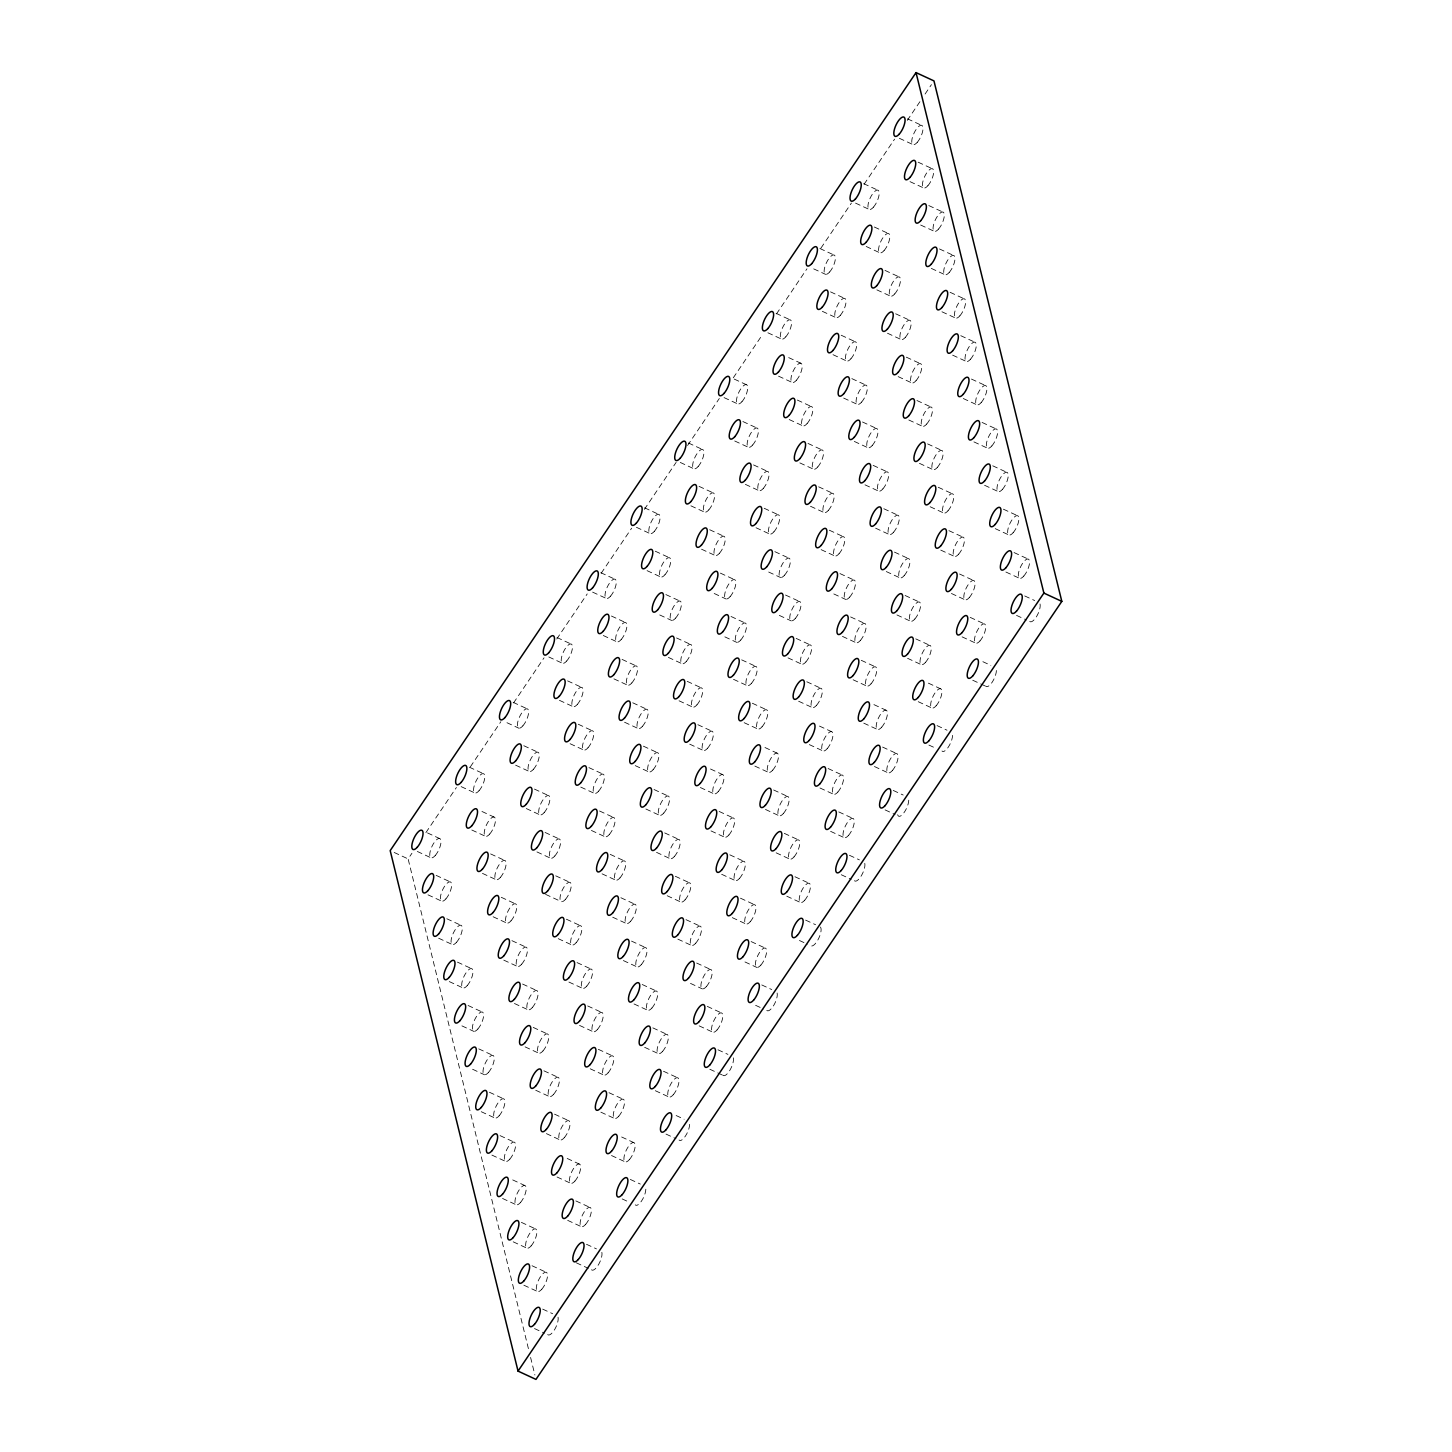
<?xml version="1.0" encoding="UTF-8"?>
<svg xmlns="http://www.w3.org/2000/svg" width="1452" height="1452" viewBox="0 0 1452 1452"><rect width="100%" height="100%" fill="white"/><g stroke="black" fill="none" stroke-linecap="round" stroke-linejoin="round"><path stroke-width="0.75" stroke-dasharray="5 3.75" d="M528.419 1348.654L408.121 858.912L411.932 853.268M425.908 832.595L456.4 787.492M470.357 766.819L500.849 721.717M513.554 702.931L544.028 657.829M556.733 639.025L587.225 593.922M601.182 573.268L631.674 528.165M644.379 509.362L676.124 462.389M687.558 445.474L719.321 398.483M733.278 377.81L762.5 334.595M776.475 313.922L806.949 268.82M820.924 248.147L851.417 203.044M864.103 184.241L894.595 139.138M907.3 120.353L920.005 101.567M925.069 94.035L931.422 84.652M907.5 118.81L921.457 125.271M899.351 138.285L913.308 144.728M918.154 162.188L932.111 168.632M910.005 181.645L923.962 188.088M928.808 205.567L942.765 212.01M863.686 183.66L877.643 190.103M920.659 225.024L934.616 231.467M855.537 203.117L869.494 209.56M939.462 248.945L953.419 255.389M874.34 227.02L888.297 233.463M931.313 268.402L945.27 274.845M866.191 246.477L880.148 252.938M950.116 292.306L964.074 298.767M884.994 270.399L898.951 276.842M819.872 248.492L833.829 254.935M941.967 311.781L955.924 318.224M876.845 289.855L890.802 296.299M960.77 335.684L974.728 342.127M813.701 268.874L825.662 274.392M895.648 313.777L909.605 320.22M830.526 291.87L844.483 298.313M952.621 355.141L966.578 361.584M887.499 333.234L901.456 339.677M971.424 379.063L985.382 385.506M822.358 311.327L836.316 317.77M906.302 357.156L920.259 363.599M841.18 335.23L855.137 341.674M963.275 398.52L977.232 404.963M776.058 313.323L789.997 319.767M898.153 376.613L912.11 383.056M982.078 422.441L996.036 428.885M833.012 354.687L846.97 361.149M916.956 400.516L930.913 406.977M767.89 332.78L781.848 339.224M851.834 378.609L865.791 385.052M973.929 441.898L987.886 448.341M788.69 357.609L800.651 363.145M908.807 419.991L922.764 426.434M992.732 465.802L1006.69 472.263M843.666 398.066L857.624 404.509M927.61 443.895L941.568 450.338M778.544 376.159L792.502 382.602M862.488 421.988L876.445 428.431M984.583 485.277L998.54 491.72M797.348 400.062L811.305 406.524M919.461 463.351L933.418 469.795M734.222 379.081L746.183 384.599M1003.386 509.18L1017.344 515.623M854.32 441.444L868.278 447.888M938.264 487.273L952.222 493.716M789.198 419.537L803.156 425.98M873.142 465.366L887.099 471.809M724.076 397.612L738.033 404.055M995.237 528.637L1009.194 535.098M808.002 443.441L821.959 449.884M930.115 506.73L944.072 513.173M742.88 421.534L756.837 427.977M1014.041 552.559L1027.998 559.002M864.975 484.823L878.932 491.266M948.918 530.652L962.876 537.095M799.852 462.898L813.81 469.341M883.796 508.726L897.753 515.17M734.73 440.991L748.688 447.434M1005.891 572.015L1019.848 578.459M818.656 486.819L832.613 493.263M940.769 550.108L954.726 556.552M753.534 464.912L767.491 471.355M1024.695 595.937L1034.659 600.529M875.629 528.183L889.586 534.645M688.411 442.987L702.369 449.43M959.572 574.012L973.53 580.473M810.506 506.276L824.464 512.719M894.45 552.105L908.408 558.548M745.384 484.369L759.342 490.812M1016.545 615.394L1026.51 620.004M829.31 530.198L843.267 536.641M680.262 462.444L694.201 468.905M951.423 593.487L965.362 599.93M764.188 508.273L778.145 514.734M886.283 571.562L900.24 578.005M699.065 486.366L713.023 492.809M970.226 617.39L984.184 623.834M821.16 549.655L835.118 556.098M905.104 595.483L919.062 601.927M756.038 527.748L769.996 534.191M839.964 573.576L853.921 580.02M690.898 505.822L704.855 512.266M962.077 636.847L976.016 643.29M774.842 551.651L788.799 558.094M896.937 614.94L910.894 621.383M709.719 529.744L723.677 536.187M982.877 661.695L990.845 665.379M833.811 593.941L845.772 599.476M644.597 507.819L658.536 514.28M915.758 638.862L929.716 645.305M768.689 572.034L780.65 577.551M850.618 616.937L864.575 623.38M701.552 549.201L715.509 555.644M972.731 680.226L986.67 686.669M785.496 595.03L799.453 601.473M636.43 527.294L650.387 533.737M907.591 658.319L921.548 664.762M720.373 573.123L734.331 579.566M842.469 636.393L856.426 642.855M655.251 551.197L669.19 557.641M928.391 683.148L940.351 688.684M779.343 615.412L791.304 620.93M861.272 660.315L875.229 666.758M714.202 593.487L726.163 599.023M796.15 638.408L810.107 644.851M647.084 570.654L661.041 577.116M918.245 701.697L932.202 708.14M731.028 616.483L744.985 622.944M853.123 679.772L867.08 686.215M665.887 594.576L679.845 601.019M937.066 725.601L947.031 730.211M788 657.865L801.958 664.308M600.765 572.669L614.722 579.112M873.923 704.619L885.883 710.137M724.857 636.865L736.817 642.401M806.804 681.768L820.761 688.23M659.734 614.958L671.695 620.476M928.899 745.058L934.888 747.816M741.682 659.861L755.639 666.305M592.616 592.126L606.573 598.569M863.777 723.15L877.734 729.594M676.541 637.954L690.499 644.398M798.654 701.243L812.612 707.687M611.419 616.029L625.376 622.491M882.58 747.072L896.537 753.515M733.514 679.318L747.471 685.761M819.454 726.073L831.415 731.59M668.392 657.411L682.349 663.854M752.336 703.24L766.293 709.683M603.27 635.504L617.227 641.947M874.431 766.529L888.388 772.972M687.195 681.333L701.153 687.776M809.308 744.604L823.266 751.047M622.073 659.408L636.03 665.851M893.234 790.433L903.198 795.043M744.168 722.697L758.125 729.14M556.951 637.501L570.908 643.944M828.112 768.525L842.069 774.969M679.046 700.79L693.003 707.233M764.986 747.526L776.947 753.062M613.924 678.864L627.881 685.308M885.085 809.889L895.049 814.499M697.849 724.693L711.807 731.136M548.802 656.957L562.741 663.401M819.963 787.982L833.92 794.425M632.727 702.786L646.684 709.229M754.822 766.075L768.78 772.518M567.605 680.879L581.562 687.322M838.766 811.904L852.723 818.347M689.7 744.15L703.657 750.611M773.644 789.979L787.601 796.44M624.578 722.243L638.535 728.686M710.5 768.997L722.461 774.515M559.456 700.336L573.395 706.779M830.617 831.361L844.556 837.804M643.381 746.165L657.339 752.608M765.476 809.454L779.434 815.897M578.259 724.239L592.216 730.701M849.42 855.282L859.384 859.874M700.354 787.528L714.311 793.972M513.137 702.332L527.076 708.776M784.298 833.357L798.255 839.8M635.232 765.621L649.189 772.065M719.157 811.45L733.115 817.893M570.091 743.714L584.049 750.158M841.271 874.739L851.235 879.331M654.035 789.525L667.993 795.986M506.966 722.715L518.927 728.232M776.13 852.814L790.088 859.257M588.913 767.618L602.87 774.061M711.008 830.907L724.965 837.35M523.791 745.711L537.73 752.154M794.952 876.736L808.909 883.179M645.886 809L659.843 815.443M729.812 854.829L743.769 861.272M580.746 787.075L594.703 793.518M664.689 832.903L678.647 839.347M515.623 765.168L529.581 771.611M786.784 896.193L800.742 902.636M599.567 810.996L613.524 817.44M721.662 874.285L735.62 880.729M534.445 789.089L548.384 795.533M805.606 920.114L815.57 924.706M656.54 852.36L670.497 858.822M469.305 767.164L483.262 773.607M740.466 898.189L754.423 904.65M591.4 830.453L605.357 836.897M675.343 876.282L689.301 882.725M526.277 808.546L540.235 814.989M799.435 940.497L807.403 944.181M610.221 854.375L624.178 860.818M461.155 786.621L475.113 793.064M732.316 917.646L746.274 924.107M545.081 832.45L559.038 838.893M667.194 895.739L681.151 902.182M481.955 811.468L493.916 816.986M751.12 941.568L765.077 948.011M602.054 873.832L616.011 880.275M685.997 919.66L699.955 926.104M536.931 851.907L550.889 858.368M620.875 897.735L634.833 904.197M471.809 830L485.767 836.443M744.967 961.95L756.928 967.468M555.735 875.828L569.692 882.272M677.848 939.117L691.805 945.561M490.613 853.921L504.57 860.364M761.774 984.946L771.738 989.556M612.708 917.21L626.665 923.653M427.487 832.922L439.448 838.457M696.651 963.039L710.609 969.482M545.589 894.359L561.543 901.728M631.529 941.114L645.487 947.557M482.463 873.378L496.421 879.821M755.621 1005.328L763.589 1009.013M566.389 919.207L580.346 925.65M417.341 851.471L431.28 857.914M690.499 983.403L702.459 988.939M501.267 897.3L515.224 903.743M394.182 852.469L408.121 858.912M623.362 960.571L637.319 967.014M436.144 875.375L450.102 881.818M707.305 1006.399L721.263 1012.843M558.24 938.664L572.197 945.107M642.183 984.492L656.141 990.936M493.117 916.756L507.075 923.2M577.043 962.585L591 969.028M427.995 894.831L441.934 901.275M699.156 1025.856L713.113 1032.318M511.921 940.66L525.878 947.103M634.016 1003.949L647.973 1010.392M446.799 918.753L460.756 925.196M717.96 1049.778L727.924 1054.388M568.894 982.042L582.851 988.485M652.837 1027.871L666.795 1034.314M503.771 960.117L517.729 966.578M587.697 1005.946L601.654 1012.407M438.649 938.21L452.588 944.653M709.81 1069.235L723.749 1075.678M522.575 984.039L536.532 990.482M644.67 1047.328L658.627 1053.771M457.453 962.131L471.41 968.575M579.548 1025.421L593.505 1031.864M663.491 1071.249L677.449 1077.693M514.425 1003.495L528.383 1009.939M598.351 1049.324L612.308 1055.767M449.285 981.588L463.242 988.032M533.229 1027.417L547.186 1033.86M655.324 1090.706L669.281 1097.149M468.107 1005.492L482.064 1011.953M590.202 1068.781L604.159 1075.224M676.142 1115.535L684.11 1119.22M525.08 1046.874L539.037 1053.317M609.005 1092.703L622.962 1099.146M461.936 1025.874L473.897 1031.41M543.883 1070.796L557.84 1077.239M665.978 1134.066L675.942 1138.677M478.761 1048.87L492.718 1055.314M600.856 1112.159L614.813 1118.603M535.734 1090.252L549.691 1096.696M621.656 1136.989L633.616 1142.524M472.59 1069.253L484.551 1074.789M554.537 1114.156L568.494 1120.599M489.415 1092.249L503.372 1098.692M611.51 1155.538L625.467 1161.981M546.388 1133.613L560.345 1140.074M630.313 1179.441L640.296 1184.052M481.247 1111.706L495.205 1118.149M567.188 1158.46L579.148 1163.978M500.069 1135.627L514.026 1142.071M622.164 1198.916L628.135 1201.675M557.042 1176.991L570.999 1183.434M491.901 1155.084L505.859 1161.527M575.845 1200.913L589.802 1207.356M512.719 1179.913L524.68 1185.449M567.696 1220.37L581.653 1226.813M502.555 1198.463L516.513 1204.906M586.499 1244.291L596.463 1248.883M521.377 1222.366L535.334 1228.809M576.353 1262.823L588.314 1268.34M513.209 1241.823L527.167 1248.284M532.031 1265.745L545.988 1272.188M523.863 1285.201L537.821 1291.645M542.685 1309.123L552.649 1313.715M534.518 1328.58L544.5 1333.19M530.579 1357.438L534.899 1375.008M864.775 863.341A10.6 3.83 -65.2 0 1 861.326 875.774A10.6 3.83 -65.2 0 1 854.357 880.674M777.129 993.023A10.6 3.83 -65.2 0 1 772.99 1006.545A10.6 3.83 -65.2 0 1 766.184 1009.231M689.646 1124.356A10.6 3.83 -65.2 0 1 685.344 1136.208A10.6 3.83 -65.2 0 1 679.064 1140.02M558.04 1317.2A10.6 3.83 -65.2 0 1 553.884 1330.722A10.6 3.83 -65.2 0 1 547.077 1333.408M996.399 670.515A10.6 3.83 -65.2 0 1 992.079 682.367A10.6 3.83 -65.2 0 1 985.817 686.179M1040.049 603.996A10.6 3.83 -65.2 0 1 1035.911 617.536A10.6 3.83 -65.2 0 1 1029.105 620.222M601.854 1252.35A10.6 3.83 -65.2 0 1 597.716 1265.89A10.6 3.83 -65.2 0 1 590.891 1268.558M952.566 735.347A10.6 3.83 -65.2 0 1 948.265 747.199A10.6 3.83 -65.2 0 1 941.985 751.011M908.752 800.197A10.6 3.83 -65.2 0 1 903.725 813.047A10.6 3.83 -65.2 0 1 897.645 814.717M733.314 1057.855A10.6 3.83 -65.2 0 1 729.176 1071.376A10.6 3.83 -65.2 0 1 722.352 1074.063M645.831 1189.206A10.6 3.83 -65.2 0 1 641.53 1201.04A10.6 3.83 -65.2 0 1 635.25 1204.851M820.416 927.048A10.6 3.83 -65.2 0 1 817.512 940.606A10.6 3.83 -65.2 0 1 809.998 944.381M979.973 640.913A10.6 3.83 -65.2 0 0 985.055 624.342A10.6 3.83 -65.2 0 0 975.29 635.468A10.6 3.83 -65.2 0 0 979.973 640.913M664.98 574.72A10.6 3.83 -65.2 0 0 670.062 558.149A10.6 3.83 -65.2 0 0 660.297 569.275A10.6 3.83 -65.2 0 0 664.98 574.72M621.166 639.552A10.6 3.83 -65.2 0 0 626.248 622.981A10.6 3.83 -65.2 0 0 616.483 634.107A10.6 3.83 -65.2 0 0 621.166 639.552M654.326 531.341A10.6 3.83 -65.2 0 0 659.408 514.77A10.6 3.83 -65.2 0 0 649.643 525.896A10.6 3.83 -65.2 0 0 654.326 531.341M610.512 596.173A10.6 3.83 -65.2 0 0 615.594 579.602A10.6 3.83 -65.2 0 0 605.829 590.728A10.6 3.83 -65.2 0 0 610.512 596.173M1023.787 576.063A10.6 3.83 -65.2 0 0 1028.869 559.51A10.6 3.83 -65.2 0 0 1019.104 570.636A10.6 3.83 -65.2 0 0 1023.787 576.063M905.395 337.281A10.6 3.83 -65.2 0 0 910.477 320.71A10.6 3.83 -65.2 0 0 900.712 331.855A10.6 3.83 -65.2 0 0 905.395 337.281M435.237 855.518A10.6 3.83 -65.2 0 0 440.319 838.947A10.6 3.83 -65.2 0 0 430.554 850.073A10.6 3.83 -65.2 0 0 435.237 855.518M938.555 229.071A10.6 3.83 -65.2 0 0 943.637 212.5A10.6 3.83 -65.2 0 0 933.872 223.644A10.6 3.83 -65.2 0 0 938.555 229.071M848.512 835.408A10.6 3.83 -65.2 0 0 853.595 818.837A10.6 3.83 -65.2 0 0 843.83 829.963A10.6 3.83 -65.2 0 0 848.512 835.408M936.159 705.745A10.6 3.83 -65.2 0 0 941.223 689.174A10.6 3.83 -65.2 0 0 931.476 700.3A10.6 3.83 -65.2 0 0 936.159 705.745M554.827 855.972A10.6 3.83 -65.2 0 0 559.909 839.401A10.6 3.83 -65.2 0 0 550.145 850.527A10.6 3.83 -65.2 0 0 554.827 855.972M673.238 1094.754A10.6 3.83 -65.2 0 0 678.302 1078.183A10.6 3.83 -65.2 0 0 668.555 1089.309A10.6 3.83 -65.2 0 0 673.238 1094.754M522.865 725.837A10.6 3.83 -65.2 0 0 527.947 709.284A10.6 3.83 -65.2 0 0 518.183 720.41A10.6 3.83 -65.2 0 0 522.865 725.837M829.618 271.996A10.6 3.83 -65.2 0 0 834.7 255.425A10.6 3.83 -65.2 0 0 824.936 266.551A10.6 3.83 -65.2 0 0 829.618 271.996M785.786 336.828A10.6 3.83 -65.2 0 0 790.868 320.275A10.6 3.83 -65.2 0 0 781.103 331.401A10.6 3.83 -65.2 0 0 785.786 336.828M585.592 1224.417A10.6 3.83 -65.2 0 0 590.674 1207.846A10.6 3.83 -65.2 0 0 580.909 1218.99A10.6 3.83 -65.2 0 0 585.592 1224.417M892.327 770.576A10.6 3.83 -65.2 0 0 897.409 754.005A10.6 3.83 -65.2 0 0 887.644 765.131A10.6 3.83 -65.2 0 0 892.327 770.576M719.466 553.248A10.6 3.83 -65.2 0 0 724.53 536.677A10.6 3.83 -65.2 0 0 714.783 547.821A10.6 3.83 -65.2 0 0 719.466 553.248M532.321 1007.543A10.6 3.83 -65.2 0 0 537.403 990.99A10.6 3.83 -65.2 0 0 527.639 1002.116A10.6 3.83 -65.2 0 0 532.321 1007.543M511.013 920.804A10.6 3.83 -65.2 0 0 516.095 904.233A10.6 3.83 -65.2 0 0 506.331 915.359A10.6 3.83 -65.2 0 0 511.013 920.804M598.66 791.122A10.6 3.83 -65.2 0 0 603.723 774.569A10.6 3.83 -65.2 0 0 593.977 785.695A10.6 3.83 -65.2 0 0 598.66 791.122M949.209 272.45A10.6 3.83 -65.2 0 0 954.291 255.879A10.6 3.83 -65.2 0 0 944.526 267.005A10.6 3.83 -65.2 0 0 949.209 272.45M489.705 834.047A10.6 3.83 -65.2 0 0 494.787 817.494A10.6 3.83 -65.2 0 0 485.022 828.62A10.6 3.83 -65.2 0 0 489.705 834.047M763.28 488.417A10.6 3.83 -65.2 0 0 768.362 471.846A10.6 3.83 -65.2 0 0 758.597 482.972A10.6 3.83 -65.2 0 0 763.28 488.417M991.825 445.945A10.6 3.83 -65.2 0 0 996.907 429.375A10.6 3.83 -65.2 0 0 987.142 440.5A10.6 3.83 -65.2 0 0 991.825 445.945M981.171 402.567A10.6 3.83 -65.2 0 0 986.253 386.014A10.6 3.83 -65.2 0 0 976.488 397.14A10.6 3.83 -65.2 0 0 981.171 402.567M796.44 380.206A10.6 3.83 -65.2 0 0 801.522 363.635A10.6 3.83 -65.2 0 0 791.757 374.761A10.6 3.83 -65.2 0 0 796.44 380.206M840.272 315.374A10.6 3.83 -65.2 0 0 845.336 298.803A10.6 3.83 -65.2 0 0 835.59 309.929A10.6 3.83 -65.2 0 0 840.272 315.374M566.697 661.005A10.6 3.83 -65.2 0 0 571.779 644.434A10.6 3.83 -65.2 0 0 562.015 655.578A10.6 3.83 -65.2 0 0 566.697 661.005M479.051 790.687A10.6 3.83 -65.2 0 0 484.133 774.116A10.6 3.83 -65.2 0 0 474.368 785.242A10.6 3.83 -65.2 0 0 479.051 790.687M685.09 899.786A10.6 3.83 -65.2 0 0 690.172 883.233A10.6 3.83 -65.2 0 0 680.407 894.359A10.6 3.83 -65.2 0 0 685.09 899.786M542.975 1050.921A10.6 3.83 -65.2 0 0 548.057 1034.35A10.6 3.83 -65.2 0 0 538.293 1045.494A10.6 3.83 -65.2 0 0 542.975 1050.921M541.778 1289.249A10.6 3.83 -65.2 0 0 546.841 1272.696A10.6 3.83 -65.2 0 0 537.095 1283.822A10.6 3.83 -65.2 0 0 541.778 1289.249M873.432 207.164A10.6 3.83 -65.2 0 0 878.514 190.593A10.6 3.83 -65.2 0 0 868.75 201.719A10.6 3.83 -65.2 0 0 873.432 207.164M728.904 834.954A10.6 3.83 -65.2 0 0 733.986 818.383A10.6 3.83 -65.2 0 0 724.221 829.528A10.6 3.83 -65.2 0 0 728.904 834.954M804.698 900.24A10.6 3.83 -65.2 0 0 809.762 883.687A10.6 3.83 -65.2 0 0 800.016 894.813A10.6 3.83 -65.2 0 0 804.698 900.24M597.444 1029.468A10.6 3.83 -65.2 0 0 602.526 1012.897A10.6 3.83 -65.2 0 0 592.761 1024.023A10.6 3.83 -65.2 0 0 597.444 1029.468M445.891 898.879A10.6 3.83 -65.2 0 0 450.973 882.326A10.6 3.83 -65.2 0 0 441.208 893.452A10.6 3.83 -65.2 0 0 445.891 898.879M533.519 769.215A10.6 3.83 -65.2 0 0 538.601 752.644A10.6 3.83 -65.2 0 0 528.837 763.788A10.6 3.83 -65.2 0 0 533.519 769.215M499.161 1115.753A10.6 3.83 -65.2 0 0 504.225 1099.2A10.6 3.83 -65.2 0 0 494.479 1110.326A10.6 3.83 -65.2 0 0 499.161 1115.753M629.406 1159.585A10.6 3.83 -65.2 0 0 634.488 1143.014A10.6 3.83 -65.2 0 0 624.723 1154.14A10.6 3.83 -65.2 0 0 629.406 1159.585M577.351 704.383A10.6 3.83 -65.2 0 0 582.433 687.812A10.6 3.83 -65.2 0 0 572.669 698.938A10.6 3.83 -65.2 0 0 577.351 704.383M641.276 964.636A10.6 3.83 -65.2 0 0 646.34 948.065A10.6 3.83 -65.2 0 0 636.593 959.191A10.6 3.83 -65.2 0 0 641.276 964.636M630.622 921.258A10.6 3.83 -65.2 0 0 635.686 904.687A10.6 3.83 -65.2 0 0 625.939 915.813A10.6 3.83 -65.2 0 0 630.622 921.258M717.052 1029.922A10.6 3.83 -65.2 0 0 722.134 1013.351A10.6 3.83 -65.2 0 0 712.369 1024.477A10.6 3.83 -65.2 0 0 717.052 1029.922M805.896 661.912A10.6 3.83 -65.2 0 0 810.978 645.341A10.6 3.83 -65.2 0 0 801.214 656.467A10.6 3.83 -65.2 0 0 805.896 661.912M553.629 1094.3A10.6 3.83 -65.2 0 0 558.711 1077.729A10.6 3.83 -65.2 0 0 548.947 1088.855A10.6 3.83 -65.2 0 0 553.629 1094.3M674.436 856.426A10.6 3.83 -65.2 0 0 679.518 839.855A10.6 3.83 -65.2 0 0 669.753 850.981A10.6 3.83 -65.2 0 0 674.436 856.426M773.934 531.795A10.6 3.83 -65.2 0 0 779.016 515.224A10.6 3.83 -65.2 0 0 769.251 526.35A10.6 3.83 -65.2 0 0 773.934 531.795M881.673 727.198A10.6 3.83 -65.2 0 0 886.755 710.627A10.6 3.83 -65.2 0 0 876.99 721.771A10.6 3.83 -65.2 0 0 881.673 727.198M642.474 726.29A10.6 3.83 -65.2 0 0 647.556 709.738A10.6 3.83 -65.2 0 0 637.791 720.864A10.6 3.83 -65.2 0 0 642.474 726.29M521.667 964.182A10.6 3.83 -65.2 0 0 526.749 947.611A10.6 3.83 -65.2 0 0 516.985 958.737A10.6 3.83 -65.2 0 0 521.667 964.182M750.212 921.711A10.6 3.83 -65.2 0 0 755.294 905.14A10.6 3.83 -65.2 0 0 745.529 916.266A10.6 3.83 -65.2 0 0 750.212 921.711M574.938 1181.039A10.6 3.83 -65.2 0 0 580.02 1164.486A10.6 3.83 -65.2 0 0 570.255 1175.612A10.6 3.83 -65.2 0 0 574.938 1181.039M531.123 1245.889A10.6 3.83 -65.2 0 0 536.187 1229.318A10.6 3.83 -65.2 0 0 526.441 1240.444A10.6 3.83 -65.2 0 0 531.123 1245.889M586.789 986.089A10.6 3.83 -65.2 0 0 591.871 969.519A10.6 3.83 -65.2 0 0 582.107 980.644A10.6 3.83 -65.2 0 0 586.789 986.089M894.741 293.903A10.6 3.83 -65.2 0 0 899.823 277.35A10.6 3.83 -65.2 0 0 890.058 288.476A10.6 3.83 -65.2 0 0 894.741 293.903M871.018 683.819A10.6 3.83 -65.2 0 0 876.1 667.267A10.6 3.83 -65.2 0 0 866.336 678.393A10.6 3.83 -65.2 0 0 871.018 683.819M751.428 683.366A10.6 3.83 -65.2 0 0 756.492 666.813A10.6 3.83 -65.2 0 0 746.745 677.939A10.6 3.83 -65.2 0 0 751.428 683.366M772.736 770.123A10.6 3.83 -65.2 0 0 777.8 753.552A10.6 3.83 -65.2 0 0 768.054 764.678A10.6 3.83 -65.2 0 0 772.736 770.123M588.006 747.762A10.6 3.83 -65.2 0 0 593.088 731.191A10.6 3.83 -65.2 0 0 583.323 742.317A10.6 3.83 -65.2 0 0 588.006 747.762M520.469 1202.51A10.6 3.83 -65.2 0 0 525.533 1185.939A10.6 3.83 -65.2 0 0 515.787 1197.065A10.6 3.83 -65.2 0 0 520.469 1202.51M860.364 640.459A10.6 3.83 -65.2 0 0 865.446 623.888A10.6 3.83 -65.2 0 0 855.682 635.014A10.6 3.83 -65.2 0 0 860.364 640.459M739.558 878.333A10.6 3.83 -65.2 0 0 744.64 861.762A10.6 3.83 -65.2 0 0 734.875 872.888A10.6 3.83 -65.2 0 0 739.558 878.333M706.398 986.543A10.6 3.83 -65.2 0 0 711.48 969.972A10.6 3.83 -65.2 0 0 701.715 981.098A10.6 3.83 -65.2 0 0 706.398 986.543M904.197 575.609A10.6 3.83 -65.2 0 0 909.261 559.056A10.6 3.83 -65.2 0 0 899.514 570.182A10.6 3.83 -65.2 0 0 904.197 575.609M970.517 359.207A10.6 3.83 -65.2 0 0 975.599 342.636A10.6 3.83 -65.2 0 0 965.834 353.762A10.6 3.83 -65.2 0 0 970.517 359.207M675.634 618.08A10.6 3.83 -65.2 0 0 680.716 601.527A10.6 3.83 -65.2 0 0 670.951 612.653A10.6 3.83 -65.2 0 0 675.634 618.08M718.25 791.576A10.6 3.83 -65.2 0 0 723.332 775.023A10.6 3.83 -65.2 0 0 713.567 786.149A10.6 3.83 -65.2 0 0 718.25 791.576M752.626 445.038A10.6 3.83 -65.2 0 0 757.708 428.467A10.6 3.83 -65.2 0 0 747.943 439.611A10.6 3.83 -65.2 0 0 752.626 445.038M837.858 792.03A10.6 3.83 -65.2 0 0 842.94 775.477A10.6 3.83 -65.2 0 0 833.176 786.603A10.6 3.83 -65.2 0 0 837.858 792.03M760.866 965.072A10.6 3.83 -65.2 0 0 765.948 948.519A10.6 3.83 -65.2 0 0 756.183 959.645A10.6 3.83 -65.2 0 0 760.866 965.072M741.972 401.66A10.6 3.83 -65.2 0 0 747.054 385.107A10.6 3.83 -65.2 0 0 737.289 396.233A10.6 3.83 -65.2 0 0 741.972 401.66M708.812 509.87A10.6 3.83 -65.2 0 0 713.894 493.317A10.6 3.83 -65.2 0 0 704.129 504.443A10.6 3.83 -65.2 0 0 708.812 509.87M698.158 466.509A10.6 3.83 -65.2 0 0 703.24 449.938A10.6 3.83 -65.2 0 0 693.475 461.064A10.6 3.83 -65.2 0 0 698.158 466.509M544.173 812.594A10.6 3.83 -65.2 0 0 549.255 796.023A10.6 3.83 -65.2 0 0 539.491 807.149A10.6 3.83 -65.2 0 0 544.173 812.594M564.283 1137.678A10.6 3.83 -65.2 0 0 569.365 1121.107A10.6 3.83 -65.2 0 0 559.601 1132.233A10.6 3.83 -65.2 0 0 564.283 1137.678M914.851 618.988A10.6 3.83 -65.2 0 0 919.915 602.417A10.6 3.83 -65.2 0 0 910.168 613.561A10.6 3.83 -65.2 0 0 914.851 618.988M893.543 532.249A10.6 3.83 -65.2 0 0 898.606 515.678A10.6 3.83 -65.2 0 0 888.86 526.804A10.6 3.83 -65.2 0 0 893.543 532.249M816.55 705.291A10.6 3.83 -65.2 0 0 821.632 688.72A10.6 3.83 -65.2 0 0 811.868 699.846A10.6 3.83 -65.2 0 0 816.55 705.291M827.204 748.669A10.6 3.83 -65.2 0 0 832.286 732.098A10.6 3.83 -65.2 0 0 822.522 743.224A10.6 3.83 -65.2 0 0 827.204 748.669M937.357 467.399A10.6 3.83 -65.2 0 0 942.439 450.846A10.6 3.83 -65.2 0 0 932.674 461.972A10.6 3.83 -65.2 0 0 937.357 467.399M925.505 662.366A10.6 3.83 -65.2 0 0 930.569 645.795A10.6 3.83 -65.2 0 0 920.822 656.921A10.6 3.83 -65.2 0 0 925.505 662.366M794.044 856.861A10.6 3.83 -65.2 0 0 799.108 840.309A10.6 3.83 -65.2 0 0 789.362 851.435A10.6 3.83 -65.2 0 0 794.044 856.861M861.58 402.113A10.6 3.83 -65.2 0 0 866.644 385.56A10.6 3.83 -65.2 0 0 856.898 396.686A10.6 3.83 -65.2 0 0 861.58 402.113M849.71 597.081A10.6 3.83 -65.2 0 0 854.792 580.51A10.6 3.83 -65.2 0 0 845.028 591.636A10.6 3.83 -65.2 0 0 849.71 597.081M948.011 510.777A10.6 3.83 -65.2 0 0 953.093 494.206A10.6 3.83 -65.2 0 0 943.328 505.35A10.6 3.83 -65.2 0 0 948.011 510.777M696.942 704.837A10.6 3.83 -65.2 0 0 702.024 688.266A10.6 3.83 -65.2 0 0 692.259 699.392A10.6 3.83 -65.2 0 0 696.942 704.837M884.087 250.543A10.6 3.83 -65.2 0 0 889.168 233.972A10.6 3.83 -65.2 0 0 879.404 245.098A10.6 3.83 -65.2 0 0 884.087 250.543M509.815 1159.132A10.6 3.83 -65.2 0 0 514.879 1142.561A10.6 3.83 -65.2 0 0 505.133 1153.687A10.6 3.83 -65.2 0 0 509.815 1159.132M927.901 185.693A10.6 3.83 -65.2 0 0 932.983 169.14A10.6 3.83 -65.2 0 0 923.218 180.266A10.6 3.83 -65.2 0 0 927.901 185.693M917.247 142.332A10.6 3.83 -65.2 0 0 922.329 125.761A10.6 3.83 -65.2 0 0 912.564 136.887A10.6 3.83 -65.2 0 0 917.247 142.332M762.082 726.744A10.6 3.83 -65.2 0 0 767.146 710.173A10.6 3.83 -65.2 0 0 757.399 721.317A10.6 3.83 -65.2 0 0 762.082 726.744M467.199 985.636A10.6 3.83 -65.2 0 0 472.281 969.065A10.6 3.83 -65.2 0 0 462.516 980.191A10.6 3.83 -65.2 0 0 467.199 985.636M707.596 748.216A10.6 3.83 -65.2 0 0 712.678 731.645A10.6 3.83 -65.2 0 0 702.913 742.771A10.6 3.83 -65.2 0 0 707.596 748.216M477.853 1029.014A10.6 3.83 -65.2 0 0 482.917 1012.443A10.6 3.83 -65.2 0 0 473.17 1023.569A10.6 3.83 -65.2 0 0 477.853 1029.014M882.889 488.87A10.6 3.83 -65.2 0 0 887.952 472.299A10.6 3.83 -65.2 0 0 878.206 483.425A10.6 3.83 -65.2 0 0 882.889 488.87M839.056 553.702A10.6 3.83 -65.2 0 0 844.138 537.131A10.6 3.83 -65.2 0 0 834.374 548.257A10.6 3.83 -65.2 0 0 839.056 553.702M828.402 510.324A10.6 3.83 -65.2 0 0 833.484 493.771A10.6 3.83 -65.2 0 0 823.72 504.897A10.6 3.83 -65.2 0 0 828.402 510.324M686.288 661.459A10.6 3.83 -65.2 0 0 691.37 644.888A10.6 3.83 -65.2 0 0 681.605 656.014A10.6 3.83 -65.2 0 0 686.288 661.459M500.359 877.425A10.6 3.83 -65.2 0 0 505.441 860.855A10.6 3.83 -65.2 0 0 495.677 871.98A10.6 3.83 -65.2 0 0 500.359 877.425M807.094 423.585A10.6 3.83 -65.2 0 0 812.176 407.014A10.6 3.83 -65.2 0 0 802.412 418.14A10.6 3.83 -65.2 0 0 807.094 423.585M608.098 1072.828A10.6 3.83 -65.2 0 0 613.18 1056.276A10.6 3.83 -65.2 0 0 603.415 1067.401A10.6 3.83 -65.2 0 0 608.098 1072.828M850.926 358.753A10.6 3.83 -65.2 0 0 855.99 342.182A10.6 3.83 -65.2 0 0 846.244 353.308A10.6 3.83 -65.2 0 0 850.926 358.753M817.748 466.963A10.6 3.83 -65.2 0 0 822.83 450.392A10.6 3.83 -65.2 0 0 813.066 461.518A10.6 3.83 -65.2 0 0 817.748 466.963M631.82 682.93A10.6 3.83 -65.2 0 0 636.902 666.359A10.6 3.83 -65.2 0 0 627.137 677.485A10.6 3.83 -65.2 0 0 631.82 682.93M663.782 813.047A10.6 3.83 -65.2 0 0 668.864 796.476A10.6 3.83 -65.2 0 0 659.099 807.602A10.6 3.83 -65.2 0 0 663.782 813.047M456.545 942.257A10.6 3.83 -65.2 0 0 461.627 925.704A10.6 3.83 -65.2 0 0 451.862 936.83A10.6 3.83 -65.2 0 0 456.545 942.257M695.744 943.165A10.6 3.83 -65.2 0 0 700.826 926.594A10.6 3.83 -65.2 0 0 691.061 937.738A10.6 3.83 -65.2 0 0 695.744 943.165M619.968 877.879A10.6 3.83 -65.2 0 0 625.032 861.308A10.6 3.83 -65.2 0 0 615.285 872.434A10.6 3.83 -65.2 0 0 619.968 877.879M565.481 899.332A10.6 3.83 -65.2 0 0 570.563 882.78A10.6 3.83 -65.2 0 0 560.799 893.906A10.6 3.83 -65.2 0 0 565.481 899.332M653.128 769.669A10.6 3.83 -65.2 0 0 658.21 753.098A10.6 3.83 -65.2 0 0 648.445 764.224A10.6 3.83 -65.2 0 0 653.128 769.669M488.507 1072.393A10.6 3.83 -65.2 0 0 493.571 1055.822A10.6 3.83 -65.2 0 0 483.825 1066.948A10.6 3.83 -65.2 0 0 488.507 1072.393M916.049 380.66A10.6 3.83 -65.2 0 0 921.131 364.089A10.6 3.83 -65.2 0 0 911.366 375.215A10.6 3.83 -65.2 0 0 916.049 380.66M872.235 445.492A10.6 3.83 -65.2 0 0 877.298 428.921A10.6 3.83 -65.2 0 0 867.552 440.065A10.6 3.83 -65.2 0 0 872.235 445.492M926.703 424.038A10.6 3.83 -65.2 0 0 931.785 407.467A10.6 3.83 -65.2 0 0 922.02 418.593A10.6 3.83 -65.2 0 0 926.703 424.038M784.588 575.155A10.6 3.83 -65.2 0 0 789.67 558.603A10.6 3.83 -65.2 0 0 779.905 569.728A10.6 3.83 -65.2 0 0 784.588 575.155M609.314 834.501A10.6 3.83 -65.2 0 0 614.377 817.93A10.6 3.83 -65.2 0 0 604.631 829.074A10.6 3.83 -65.2 0 0 609.314 834.501M576.135 942.711A10.6 3.83 -65.2 0 0 581.217 926.14A10.6 3.83 -65.2 0 0 571.453 937.284A10.6 3.83 -65.2 0 0 576.135 942.711M795.242 618.534A10.6 3.83 -65.2 0 0 800.324 601.981A10.6 3.83 -65.2 0 0 790.56 613.107A10.6 3.83 -65.2 0 0 795.242 618.534M740.774 640.005A10.6 3.83 -65.2 0 0 745.838 623.434A10.6 3.83 -65.2 0 0 736.091 634.56A10.6 3.83 -65.2 0 0 740.774 640.005M618.752 1116.207A10.6 3.83 -65.2 0 0 623.834 1099.654A10.6 3.83 -65.2 0 0 614.069 1110.78A10.6 3.83 -65.2 0 0 618.752 1116.207M662.584 1051.375A10.6 3.83 -65.2 0 0 667.648 1034.804A10.6 3.83 -65.2 0 0 657.901 1045.93A10.6 3.83 -65.2 0 0 662.584 1051.375M958.665 554.156A10.6 3.83 -65.2 0 0 963.747 537.585A10.6 3.83 -65.2 0 0 953.982 548.711A10.6 3.83 -65.2 0 0 958.665 554.156M651.93 1007.997A10.6 3.83 -65.2 0 0 656.994 991.444A10.6 3.83 -65.2 0 0 647.247 1002.57A10.6 3.83 -65.2 0 0 651.93 1007.997M730.12 596.627A10.6 3.83 -65.2 0 0 735.184 580.056A10.6 3.83 -65.2 0 0 725.437 591.182A10.6 3.83 -65.2 0 0 730.12 596.627M783.39 813.501A10.6 3.83 -65.2 0 0 788.454 796.93A10.6 3.83 -65.2 0 0 778.708 808.056A10.6 3.83 -65.2 0 0 783.39 813.501M959.863 315.828A10.6 3.83 -65.2 0 0 964.945 299.257A10.6 3.83 -65.2 0 0 955.18 310.383A10.6 3.83 -65.2 0 0 959.863 315.828M969.319 597.534A10.6 3.83 -65.2 0 0 974.401 580.963A10.6 3.83 -65.2 0 0 964.636 592.089A10.6 3.83 -65.2 0 0 969.319 597.534M1002.479 489.324A10.6 3.83 -65.2 0 0 1007.561 472.753A10.6 3.83 -65.2 0 0 997.796 483.879A10.6 3.83 -65.2 0 0 1002.479 489.324M1013.133 532.702A10.6 3.83 -65.2 0 0 1018.215 516.132A10.6 3.83 -65.2 0 0 1008.45 527.257A10.6 3.83 -65.2 0 0 1013.133 532.702"/><path stroke-width="1.5" d="M916.03 72.6L390.189 850.618L518.037 1371.105L535.97 1379.4L1061.811 601.382L933.963 80.895L916.03 72.6L1043.879 593.088L518.037 1371.105M1043.879 593.088L1061.811 601.382M709.756 1065.006A10.6 3.83 -65.2 0 0 714.838 1048.435A10.6 3.83 -65.2 0 0 705.073 1059.561A10.6 3.83 -65.2 0 0 709.756 1065.006M789.162 415.29A10.6 3.83 -65.2 0 0 794.244 398.719A10.6 3.83 -65.2 0 0 784.479 409.863A10.6 3.83 -65.2 0 0 789.162 415.29M578.295 1259.501A10.6 3.83 -65.2 0 0 583.377 1242.948A10.6 3.83 -65.2 0 0 573.613 1254.074A10.6 3.83 -65.2 0 0 578.295 1259.501M665.942 1129.837A10.6 3.83 -65.2 0 0 671.024 1113.267A10.6 3.83 -65.2 0 0 661.259 1124.392A10.6 3.83 -65.2 0 0 665.942 1129.837M647.048 566.425A10.6 3.83 -65.2 0 0 652.13 549.854A10.6 3.83 -65.2 0 0 642.365 560.98A10.6 3.83 -65.2 0 0 647.048 566.425M603.233 631.257A10.6 3.83 -65.2 0 0 608.297 614.686A10.6 3.83 -65.2 0 0 598.551 625.83A10.6 3.83 -65.2 0 0 603.233 631.257M636.393 523.047A10.6 3.83 -65.2 0 0 641.475 506.476A10.6 3.83 -65.2 0 0 631.711 517.62A10.6 3.83 -65.2 0 0 636.393 523.047M592.579 587.878A10.6 3.83 -65.2 0 0 597.643 571.326A10.6 3.83 -65.2 0 0 587.897 582.452A10.6 3.83 -65.2 0 0 592.579 587.878M1005.855 567.786A10.6 3.83 -65.2 0 0 1010.919 551.216A10.6 3.83 -65.2 0 0 1001.172 562.341A10.6 3.83 -65.2 0 0 1005.855 567.786M962.023 632.618A10.6 3.83 -65.2 0 0 967.105 616.047A10.6 3.83 -65.2 0 0 957.34 627.173A10.6 3.83 -65.2 0 0 962.023 632.618M887.462 329.005A10.6 3.83 -65.2 0 0 892.526 312.434A10.6 3.83 -65.2 0 0 882.762 323.56A10.6 3.83 -65.2 0 0 887.462 329.005M417.287 847.224A10.6 3.83 -65.2 0 0 422.369 830.653A10.6 3.83 -65.2 0 0 412.604 841.797A10.6 3.83 -65.2 0 0 417.287 847.224M534.481 1324.351A10.6 3.83 -65.2 0 0 539.563 1307.78A10.6 3.83 -65.2 0 0 529.798 1318.906A10.6 3.83 -65.2 0 0 534.481 1324.351M931.277 264.155A10.6 3.83 -65.2 0 0 936.358 247.602A10.6 3.83 -65.2 0 0 926.594 258.728A10.6 3.83 -65.2 0 0 931.277 264.155M920.622 220.795A10.6 3.83 -65.2 0 0 925.704 204.224A10.6 3.83 -65.2 0 0 915.94 215.35A10.6 3.83 -65.2 0 0 920.622 220.795M830.562 827.114A10.6 3.83 -65.2 0 0 835.644 810.561A10.6 3.83 -65.2 0 0 825.879 821.687A10.6 3.83 -65.2 0 0 830.562 827.114M786.748 891.964A10.6 3.83 -65.2 0 0 791.83 875.393A10.6 3.83 -65.2 0 0 782.065 886.519A10.6 3.83 -65.2 0 0 786.748 891.964M536.895 847.678A10.6 3.83 -65.2 0 0 541.977 831.107A10.6 3.83 -65.2 0 0 532.212 842.233A10.6 3.83 -65.2 0 0 536.895 847.678M885.048 805.66A10.6 3.83 -65.2 0 0 890.112 789.089A10.6 3.83 -65.2 0 0 880.366 800.215A10.6 3.83 -65.2 0 0 885.048 805.66M753.588 1000.174A10.6 3.83 -65.2 0 0 758.67 983.603A10.6 3.83 -65.2 0 0 748.905 994.729A10.6 3.83 -65.2 0 0 753.588 1000.174M655.288 1086.459A10.6 3.83 -65.2 0 0 660.37 1069.888A10.6 3.83 -65.2 0 0 650.605 1081.032A10.6 3.83 -65.2 0 0 655.288 1086.459M742.934 956.795A10.6 3.83 -65.2 0 0 748.016 940.224A10.6 3.83 -65.2 0 0 738.251 951.35A10.6 3.83 -65.2 0 0 742.934 956.795M504.933 717.56A10.6 3.83 -65.2 0 0 510.015 700.989A10.6 3.83 -65.2 0 0 500.25 712.115A10.6 3.83 -65.2 0 0 504.933 717.56M811.668 263.701A10.6 3.83 -65.2 0 0 816.75 247.149A10.6 3.83 -65.2 0 0 806.985 258.274A10.6 3.83 -65.2 0 0 811.668 263.701M567.641 1216.141A10.6 3.83 -65.2 0 0 572.723 1199.57A10.6 3.83 -65.2 0 0 562.959 1210.696A10.6 3.83 -65.2 0 0 567.641 1216.141M841.216 870.492A10.6 3.83 -65.2 0 0 846.298 853.921A10.6 3.83 -65.2 0 0 836.533 865.065A10.6 3.83 -65.2 0 0 841.216 870.492M767.854 328.551A10.6 3.83 -65.2 0 0 772.936 311.98A10.6 3.83 -65.2 0 0 763.171 323.106A10.6 3.83 -65.2 0 0 767.854 328.551M866.154 242.248A10.6 3.83 -65.2 0 0 871.218 225.677A10.6 3.83 -65.2 0 0 861.472 236.803A10.6 3.83 -65.2 0 0 866.154 242.248M874.394 762.282A10.6 3.83 -65.2 0 0 879.476 745.729A10.6 3.83 -65.2 0 0 869.712 756.855A10.6 3.83 -65.2 0 0 874.394 762.282M918.208 697.45A10.6 3.83 -65.2 0 0 923.29 680.879A10.6 3.83 -65.2 0 0 913.526 692.005A10.6 3.83 -65.2 0 0 918.208 697.45M514.389 999.266A10.6 3.83 -65.2 0 0 519.453 982.695A10.6 3.83 -65.2 0 0 509.706 993.821A10.6 3.83 -65.2 0 0 514.389 999.266M580.709 782.846A10.6 3.83 -65.2 0 0 585.791 766.275A10.6 3.83 -65.2 0 0 576.027 777.401A10.6 3.83 -65.2 0 0 580.709 782.846M822.322 307.08A10.6 3.83 -65.2 0 0 827.404 290.509A10.6 3.83 -65.2 0 0 817.639 301.653A10.6 3.83 -65.2 0 0 822.322 307.08M471.773 825.771A10.6 3.83 -65.2 0 0 476.837 809.2A10.6 3.83 -65.2 0 0 467.09 820.326A10.6 3.83 -65.2 0 0 471.773 825.771M699.102 1021.627A10.6 3.83 -65.2 0 0 704.184 1005.056A10.6 3.83 -65.2 0 0 694.419 1016.182A10.6 3.83 -65.2 0 0 699.102 1021.627M622.128 1194.669A10.6 3.83 -65.2 0 0 627.21 1178.098A10.6 3.83 -65.2 0 0 617.445 1189.242A10.6 3.83 -65.2 0 0 622.128 1194.669M778.508 371.912A10.6 3.83 -65.2 0 0 783.59 355.359A10.6 3.83 -65.2 0 0 773.825 366.485A10.6 3.83 -65.2 0 0 778.508 371.912M928.863 740.829A10.6 3.83 -65.2 0 0 933.945 724.258A10.6 3.83 -65.2 0 0 924.18 735.384A10.6 3.83 -65.2 0 0 928.863 740.829M548.747 652.728A10.6 3.83 -65.2 0 0 553.829 636.158A10.6 3.83 -65.2 0 0 544.064 647.283A10.6 3.83 -65.2 0 0 548.747 652.728M973.893 437.651A10.6 3.83 -65.2 0 0 978.975 421.098A10.6 3.83 -65.2 0 0 969.21 432.224A10.6 3.83 -65.2 0 0 973.893 437.651M797.402 935.324A10.6 3.83 -65.2 0 0 802.484 918.771A10.6 3.83 -65.2 0 0 792.719 929.897A10.6 3.83 -65.2 0 0 797.402 935.324M523.827 1280.973A10.6 3.83 -65.2 0 0 528.909 1264.402A10.6 3.83 -65.2 0 0 519.144 1275.528A10.6 3.83 -65.2 0 0 523.827 1280.973M855.5 198.87A10.6 3.83 -65.2 0 0 860.564 182.317A10.6 3.83 -65.2 0 0 850.818 193.443A10.6 3.83 -65.2 0 0 855.5 198.87M515.587 760.939A10.6 3.83 -65.2 0 0 520.669 744.368A10.6 3.83 -65.2 0 0 510.904 755.494A10.6 3.83 -65.2 0 0 515.587 760.939M611.473 1151.291A10.6 3.83 -65.2 0 0 616.555 1134.738A10.6 3.83 -65.2 0 0 606.791 1145.864A10.6 3.83 -65.2 0 0 611.473 1151.291M559.401 696.089A10.6 3.83 -65.2 0 0 564.483 679.536A10.6 3.83 -65.2 0 0 554.718 690.662A10.6 3.83 -65.2 0 0 559.401 696.089M459.903 1020.72A10.6 3.83 -65.2 0 0 464.985 1004.149A10.6 3.83 -65.2 0 0 455.22 1015.293A10.6 3.83 -65.2 0 0 459.903 1020.72M461.119 782.392A10.6 3.83 -65.2 0 0 466.183 765.821A10.6 3.83 -65.2 0 0 456.436 776.947A10.6 3.83 -65.2 0 0 461.119 782.392M535.697 1086.005A10.6 3.83 -65.2 0 0 540.761 1069.452A10.6 3.83 -65.2 0 0 530.996 1080.578A10.6 3.83 -65.2 0 0 535.697 1086.005M427.941 890.602A10.6 3.83 -65.2 0 0 433.023 874.031A10.6 3.83 -65.2 0 0 423.258 885.157A10.6 3.83 -65.2 0 0 427.941 890.602M863.74 718.922A10.6 3.83 -65.2 0 0 868.822 702.351A10.6 3.83 -65.2 0 0 859.058 713.476A10.6 3.83 -65.2 0 0 863.74 718.922M624.542 718.014A10.6 3.83 -65.2 0 0 629.605 701.443A10.6 3.83 -65.2 0 0 619.859 712.569A10.6 3.83 -65.2 0 0 624.542 718.014M951.369 589.24A10.6 3.83 -65.2 0 0 956.451 572.669A10.6 3.83 -65.2 0 0 946.686 583.813A10.6 3.83 -65.2 0 0 951.369 589.24M644.634 1043.081A10.6 3.83 -65.2 0 0 649.716 1026.528A10.6 3.83 -65.2 0 0 639.951 1037.654A10.6 3.83 -65.2 0 0 644.634 1043.081M732.28 913.417A10.6 3.83 -65.2 0 0 737.362 896.846A10.6 3.83 -65.2 0 0 727.597 907.972A10.6 3.83 -65.2 0 0 732.28 913.417M556.987 1172.762A10.6 3.83 -65.2 0 0 562.069 1156.191A10.6 3.83 -65.2 0 0 552.304 1167.317A10.6 3.83 -65.2 0 0 556.987 1172.762M1016.509 611.147A10.6 3.83 -65.2 0 0 1021.573 594.594A10.6 3.83 -65.2 0 0 1011.826 605.72A10.6 3.83 -65.2 0 0 1016.509 611.147M876.808 285.627A10.6 3.83 -65.2 0 0 881.872 269.056A10.6 3.83 -65.2 0 0 872.126 280.182A10.6 3.83 -65.2 0 0 876.808 285.627M853.086 675.543A10.6 3.83 -65.2 0 0 858.168 658.972A10.6 3.83 -65.2 0 0 848.404 670.098A10.6 3.83 -65.2 0 0 853.086 675.543M734.694 436.762A10.6 3.83 -65.2 0 0 739.758 420.191A10.6 3.83 -65.2 0 0 730.011 431.317A10.6 3.83 -65.2 0 0 734.694 436.762M907.554 654.072A10.6 3.83 -65.2 0 0 912.636 637.519A10.6 3.83 -65.2 0 0 902.872 648.645A10.6 3.83 -65.2 0 0 907.554 654.072M513.173 1237.594A10.6 3.83 -65.2 0 0 518.255 1221.023A10.6 3.83 -65.2 0 0 508.49 1232.149A10.6 3.83 -65.2 0 0 513.173 1237.594M754.786 761.828A10.6 3.83 -65.2 0 0 759.868 745.275A10.6 3.83 -65.2 0 0 750.103 756.401A10.6 3.83 -65.2 0 0 754.786 761.828M503.735 955.888A10.6 3.83 -65.2 0 0 508.799 939.317A10.6 3.83 -65.2 0 0 499.052 950.443A10.6 3.83 -65.2 0 0 503.735 955.888M570.055 739.467A10.6 3.83 -65.2 0 0 575.137 722.896A10.6 3.83 -65.2 0 0 565.372 734.022A10.6 3.83 -65.2 0 0 570.055 739.467M502.519 1194.216A10.6 3.83 -65.2 0 0 507.601 1177.663A10.6 3.83 -65.2 0 0 497.836 1188.789A10.6 3.83 -65.2 0 0 502.519 1194.216M688.448 978.249A10.6 3.83 -65.2 0 0 693.53 961.696A10.6 3.83 -65.2 0 0 683.765 972.822A10.6 3.83 -65.2 0 0 688.448 978.249M721.626 870.038A10.6 3.83 -65.2 0 0 726.708 853.486A10.6 3.83 -65.2 0 0 716.943 864.612A10.6 3.83 -65.2 0 0 721.626 870.038M600.819 1107.93A10.6 3.83 -65.2 0 0 605.901 1091.359A10.6 3.83 -65.2 0 0 596.137 1102.485A10.6 3.83 -65.2 0 0 600.819 1107.93M657.702 609.804A10.6 3.83 -65.2 0 0 662.784 593.233A10.6 3.83 -65.2 0 0 653.019 604.359A10.6 3.83 -65.2 0 0 657.702 609.804M899.314 134.038A10.6 3.83 -65.2 0 0 904.396 117.467A10.6 3.83 -65.2 0 0 894.632 128.593A10.6 3.83 -65.2 0 0 899.314 134.038M984.547 481.029A10.6 3.83 -65.2 0 0 989.629 464.459A10.6 3.83 -65.2 0 0 979.864 475.603A10.6 3.83 -65.2 0 0 984.547 481.029M590.165 1064.552A10.6 3.83 -65.2 0 0 595.247 1047.981A10.6 3.83 -65.2 0 0 585.483 1059.107A10.6 3.83 -65.2 0 0 590.165 1064.552M633.98 999.72A10.6 3.83 -65.2 0 0 639.062 983.149A10.6 3.83 -65.2 0 0 629.297 994.275A10.6 3.83 -65.2 0 0 633.98 999.72M449.249 977.341A10.6 3.83 -65.2 0 0 454.331 960.788A10.6 3.83 -65.2 0 0 444.566 971.914A10.6 3.83 -65.2 0 0 449.249 977.341M819.908 783.753A10.6 3.83 -65.2 0 0 824.99 767.182A10.6 3.83 -65.2 0 0 815.225 778.308A10.6 3.83 -65.2 0 0 819.908 783.753M972.677 675.997A10.6 3.83 -65.2 0 0 977.759 659.426A10.6 3.83 -65.2 0 0 967.994 670.552A10.6 3.83 -65.2 0 0 972.677 675.997M724.04 393.383A10.6 3.83 -65.2 0 0 729.104 376.812A10.6 3.83 -65.2 0 0 719.357 387.938A10.6 3.83 -65.2 0 0 724.04 393.383M690.862 501.593A10.6 3.83 -65.2 0 0 695.944 485.022A10.6 3.83 -65.2 0 0 686.179 496.148A10.6 3.83 -65.2 0 0 690.862 501.593M493.081 912.509A10.6 3.83 -65.2 0 0 498.145 895.938A10.6 3.83 -65.2 0 0 488.398 907.083A10.6 3.83 -65.2 0 0 493.081 912.509M526.241 804.299A10.6 3.83 -65.2 0 0 531.323 787.746A10.6 3.83 -65.2 0 0 521.558 798.872A10.6 3.83 -65.2 0 0 526.241 804.299M481.211 1107.477A10.6 3.83 -65.2 0 0 486.293 1090.906A10.6 3.83 -65.2 0 0 476.528 1102.032A10.6 3.83 -65.2 0 0 481.211 1107.477M680.208 458.215A10.6 3.83 -65.2 0 0 685.29 441.644A10.6 3.83 -65.2 0 0 675.525 452.77A10.6 3.83 -65.2 0 0 680.208 458.215M546.333 1129.384A10.6 3.83 -65.2 0 0 551.415 1112.813A10.6 3.83 -65.2 0 0 541.65 1123.939A10.6 3.83 -65.2 0 0 546.333 1129.384M909.968 177.416A10.6 3.83 -65.2 0 0 915.05 160.845A10.6 3.83 -65.2 0 0 905.286 171.971A10.6 3.83 -65.2 0 0 909.968 177.416M896.9 610.711A10.6 3.83 -65.2 0 0 901.982 594.14A10.6 3.83 -65.2 0 0 892.218 605.266A10.6 3.83 -65.2 0 0 896.9 610.711M710.972 826.678A10.6 3.83 -65.2 0 0 716.054 810.107A10.6 3.83 -65.2 0 0 706.289 821.233A10.6 3.83 -65.2 0 0 710.972 826.678M809.254 740.375A10.6 3.83 -65.2 0 0 814.336 723.804A10.6 3.83 -65.2 0 0 804.571 734.93A10.6 3.83 -65.2 0 0 809.254 740.375M963.239 394.291A10.6 3.83 -65.2 0 0 968.321 377.72A10.6 3.83 -65.2 0 0 958.556 388.846A10.6 3.83 -65.2 0 0 963.239 394.291M940.714 545.861A10.6 3.83 -65.2 0 0 945.797 529.308A10.6 3.83 -65.2 0 0 936.032 540.434A10.6 3.83 -65.2 0 0 940.714 545.861M656.504 848.131A10.6 3.83 -65.2 0 0 661.567 831.56A10.6 3.83 -65.2 0 0 651.803 842.686A10.6 3.83 -65.2 0 0 656.504 848.131M842.432 632.164A10.6 3.83 -65.2 0 0 847.514 615.594A10.6 3.83 -65.2 0 0 837.75 626.72A10.6 3.83 -65.2 0 0 842.432 632.164M875.592 523.954A10.6 3.83 -65.2 0 0 880.674 507.383A10.6 3.83 -65.2 0 0 870.91 518.509A10.6 3.83 -65.2 0 0 875.592 523.954M776.094 848.585A10.6 3.83 -65.2 0 0 781.176 832.014A10.6 3.83 -65.2 0 0 771.411 843.14A10.6 3.83 -65.2 0 0 776.094 848.585M886.246 567.333A10.6 3.83 -65.2 0 0 891.328 550.762A10.6 3.83 -65.2 0 0 881.564 561.888A10.6 3.83 -65.2 0 0 886.246 567.333M667.14 891.51A10.6 3.83 -65.2 0 0 672.222 874.939A10.6 3.83 -65.2 0 0 662.457 886.065A10.6 3.83 -65.2 0 0 667.14 891.51M843.63 393.837A10.6 3.83 -65.2 0 0 848.712 377.266A10.6 3.83 -65.2 0 0 838.947 388.392A10.6 3.83 -65.2 0 0 843.63 393.837M798.6 696.996A10.6 3.83 -65.2 0 0 803.682 680.425A10.6 3.83 -65.2 0 0 793.917 691.569A10.6 3.83 -65.2 0 0 798.6 696.996M787.964 653.618A10.6 3.83 -65.2 0 0 793.028 637.065A10.6 3.83 -65.2 0 0 783.263 648.191A10.6 3.83 -65.2 0 0 787.964 653.618M930.06 502.501A10.6 3.83 -65.2 0 0 935.142 485.93A10.6 3.83 -65.2 0 0 925.378 497.056A10.6 3.83 -65.2 0 0 930.06 502.501M623.325 956.342A10.6 3.83 -65.2 0 0 628.407 939.771A10.6 3.83 -65.2 0 0 618.643 950.897A10.6 3.83 -65.2 0 0 623.325 956.342M679.01 696.543A10.6 3.83 -65.2 0 0 684.092 679.99A10.6 3.83 -65.2 0 0 674.327 691.116A10.6 3.83 -65.2 0 0 679.01 696.543M668.356 653.164A10.6 3.83 -65.2 0 0 673.438 636.611A10.6 3.83 -65.2 0 0 663.673 647.737A10.6 3.83 -65.2 0 0 668.356 653.164M864.938 480.576A10.6 3.83 -65.2 0 0 870.02 464.023A10.6 3.83 -65.2 0 0 860.256 475.149A10.6 3.83 -65.2 0 0 864.938 480.576M482.427 869.131A10.6 3.83 -65.2 0 0 487.491 852.578A10.6 3.83 -65.2 0 0 477.744 863.704A10.6 3.83 -65.2 0 0 482.427 869.131M491.865 1150.837A10.6 3.83 -65.2 0 0 496.947 1134.284A10.6 3.83 -65.2 0 0 487.182 1145.41A10.6 3.83 -65.2 0 0 491.865 1150.837M744.132 718.468A10.6 3.83 -65.2 0 0 749.214 701.897A10.6 3.83 -65.2 0 0 739.449 713.023A10.6 3.83 -65.2 0 0 744.132 718.468M756.002 523.5A10.6 3.83 -65.2 0 0 761.066 506.93A10.6 3.83 -65.2 0 0 751.319 518.074A10.6 3.83 -65.2 0 0 756.002 523.5M689.664 739.921A10.6 3.83 -65.2 0 0 694.746 723.35A10.6 3.83 -65.2 0 0 684.981 734.476A10.6 3.83 -65.2 0 0 689.664 739.921M558.203 934.435A10.6 3.83 -65.2 0 0 563.285 917.864A10.6 3.83 -65.2 0 0 553.521 928.99A10.6 3.83 -65.2 0 0 558.203 934.435M919.406 459.122A10.6 3.83 -65.2 0 0 924.488 442.551A10.6 3.83 -65.2 0 0 914.724 453.677A10.6 3.83 -65.2 0 0 919.406 459.122M821.124 545.408A10.6 3.83 -65.2 0 0 826.206 528.855A10.6 3.83 -65.2 0 0 816.441 539.981A10.6 3.83 -65.2 0 0 821.124 545.408M810.47 502.047A10.6 3.83 -65.2 0 0 815.552 485.476A10.6 3.83 -65.2 0 0 805.787 496.602A10.6 3.83 -65.2 0 0 810.47 502.047M613.887 674.635A10.6 3.83 -65.2 0 0 618.951 658.065A10.6 3.83 -65.2 0 0 609.205 669.19A10.6 3.83 -65.2 0 0 613.887 674.635M568.857 977.795A10.6 3.83 -65.2 0 0 573.939 961.242A10.6 3.83 -65.2 0 0 564.175 972.368A10.6 3.83 -65.2 0 0 568.857 977.795M831.778 588.786A10.6 3.83 -65.2 0 0 836.86 572.215A10.6 3.83 -65.2 0 0 827.095 583.359A10.6 3.83 -65.2 0 0 831.778 588.786M832.976 350.458A10.6 3.83 -65.2 0 0 838.058 333.887A10.6 3.83 -65.2 0 0 828.293 345.013A10.6 3.83 -65.2 0 0 832.976 350.458M579.511 1021.173A10.6 3.83 -65.2 0 0 584.593 1004.602A10.6 3.83 -65.2 0 0 574.829 1015.747A10.6 3.83 -65.2 0 0 579.511 1021.173M525.043 1042.645A10.6 3.83 -65.2 0 0 530.107 1026.074A10.6 3.83 -65.2 0 0 520.342 1037.2A10.6 3.83 -65.2 0 0 525.043 1042.645M700.318 783.3A10.6 3.83 -65.2 0 0 705.4 766.729A10.6 3.83 -65.2 0 0 695.635 777.855A10.6 3.83 -65.2 0 0 700.318 783.3M908.77 415.744A10.6 3.83 -65.2 0 0 913.834 399.173A10.6 3.83 -65.2 0 0 904.07 410.299A10.6 3.83 -65.2 0 0 908.77 415.744M645.85 804.753A10.6 3.83 -65.2 0 0 650.913 788.182A10.6 3.83 -65.2 0 0 641.149 799.326A10.6 3.83 -65.2 0 0 645.85 804.753M635.196 761.374A10.6 3.83 -65.2 0 0 640.259 744.822A10.6 3.83 -65.2 0 0 630.513 755.947A10.6 3.83 -65.2 0 0 635.196 761.374M591.363 826.224A10.6 3.83 -65.2 0 0 596.445 809.653A10.6 3.83 -65.2 0 0 586.681 820.779A10.6 3.83 -65.2 0 0 591.363 826.224M438.595 933.981A10.6 3.83 -65.2 0 0 443.677 917.41A10.6 3.83 -65.2 0 0 433.912 928.536A10.6 3.83 -65.2 0 0 438.595 933.981M733.478 675.089A10.6 3.83 -65.2 0 0 738.56 658.518A10.6 3.83 -65.2 0 0 728.795 669.644A10.6 3.83 -65.2 0 0 733.478 675.089M677.794 934.87A10.6 3.83 -65.2 0 0 682.876 918.317A10.6 3.83 -65.2 0 0 673.111 929.443A10.6 3.83 -65.2 0 0 677.794 934.87M602.017 869.585A10.6 3.83 -65.2 0 0 607.099 853.032A10.6 3.83 -65.2 0 0 597.335 864.158A10.6 3.83 -65.2 0 0 602.017 869.585M547.549 891.056A10.6 3.83 -65.2 0 0 552.631 874.485A10.6 3.83 -65.2 0 0 542.866 885.611A10.6 3.83 -65.2 0 0 547.549 891.056M766.656 566.879A10.6 3.83 -65.2 0 0 771.72 550.308A10.6 3.83 -65.2 0 0 761.955 561.434A10.6 3.83 -65.2 0 0 766.656 566.879M470.557 1064.098A10.6 3.83 -65.2 0 0 475.639 1047.527A10.6 3.83 -65.2 0 0 465.874 1058.653A10.6 3.83 -65.2 0 0 470.557 1064.098M898.116 372.365A10.6 3.83 -65.2 0 0 903.18 355.813A10.6 3.83 -65.2 0 0 893.416 366.939A10.6 3.83 -65.2 0 0 898.116 372.365M854.284 437.215A10.6 3.83 -65.2 0 0 859.366 420.644A10.6 3.83 -65.2 0 0 849.601 431.77A10.6 3.83 -65.2 0 0 854.284 437.215M745.348 480.122A10.6 3.83 -65.2 0 0 750.412 463.569A10.6 3.83 -65.2 0 0 740.665 474.695A10.6 3.83 -65.2 0 0 745.348 480.122M722.824 631.711A10.6 3.83 -65.2 0 0 727.906 615.14A10.6 3.83 -65.2 0 0 718.141 626.266A10.6 3.83 -65.2 0 0 722.824 631.711M941.931 307.534A10.6 3.83 -65.2 0 0 947.013 290.963A10.6 3.83 -65.2 0 0 937.248 302.107A10.6 3.83 -65.2 0 0 941.931 307.534M612.671 912.963A10.6 3.83 -65.2 0 0 617.753 896.392A10.6 3.83 -65.2 0 0 607.989 907.536A10.6 3.83 -65.2 0 0 612.671 912.963M952.585 350.912A10.6 3.83 -65.2 0 0 957.667 334.341A10.6 3.83 -65.2 0 0 947.902 345.467A10.6 3.83 -65.2 0 0 952.585 350.912M799.816 458.669A10.6 3.83 -65.2 0 0 804.898 442.098A10.6 3.83 -65.2 0 0 795.133 453.224A10.6 3.83 -65.2 0 0 799.816 458.669M712.17 588.332A10.6 3.83 -65.2 0 0 717.252 571.779A10.6 3.83 -65.2 0 0 707.487 582.905A10.6 3.83 -65.2 0 0 712.17 588.332M701.516 544.972A10.6 3.83 -65.2 0 0 706.598 528.401A10.6 3.83 -65.2 0 0 696.833 539.527A10.6 3.83 -65.2 0 0 701.516 544.972M765.44 805.207A10.6 3.83 -65.2 0 0 770.522 788.636A10.6 3.83 -65.2 0 0 760.757 799.78A10.6 3.83 -65.2 0 0 765.44 805.207M777.31 610.257A10.6 3.83 -65.2 0 0 782.374 593.687A10.6 3.83 -65.2 0 0 772.609 604.812A10.6 3.83 -65.2 0 0 777.31 610.257M995.201 524.408A10.6 3.83 -65.2 0 0 1000.283 507.837A10.6 3.83 -65.2 0 0 990.518 518.963A10.6 3.83 -65.2 0 0 995.201 524.408"/></g></svg>
